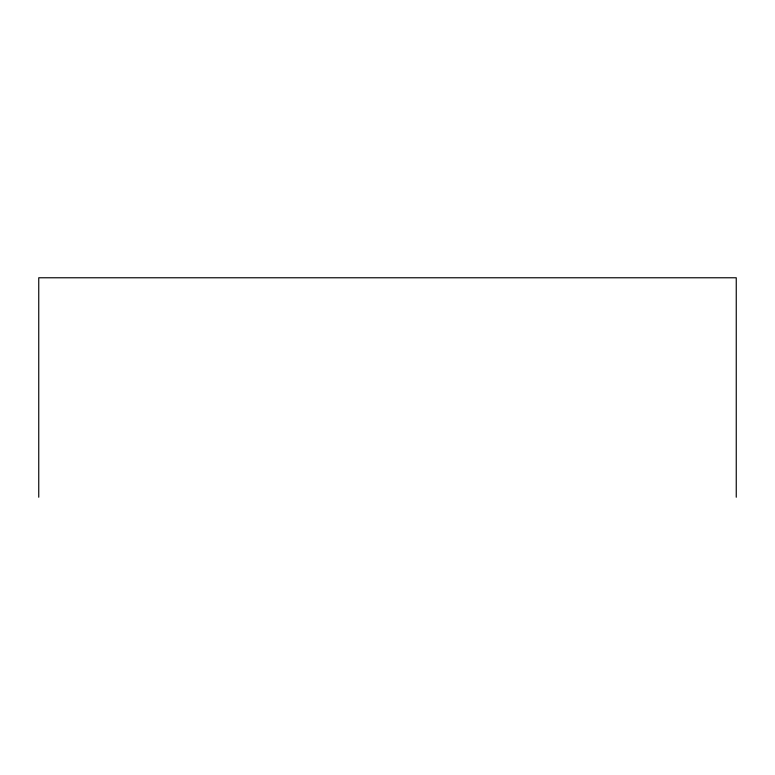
<?xml version="1.0" encoding="UTF-8"?>
<svg xmlns="http://www.w3.org/2000/svg" width="775" height="775" viewBox="0 0 775 775"><rect width="100%" height="100%" fill="white"/><g stroke="black" fill="none" stroke-linecap="round" stroke-linejoin="round"><path stroke-width="1.16" d="M736.25 497.23L736.25 277.77L38.75 277.77L38.75 497.23"/></g></svg>
